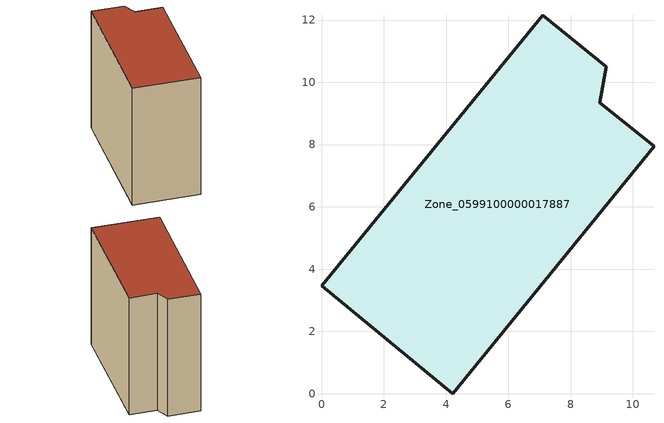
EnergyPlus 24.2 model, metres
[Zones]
Zone_0599100000017887
 floor ground (C_G): 0,3.47 7.11,12.15 9.15,10.5 8.94,9.35 10.68,7.95 4.22,0 z0
 wall outside (C_F): 4.22,0 10.68,7.95 8.94,9.35 9.15,10.5 7.11,12.15 0,3.47 4.22,0 z0:10.63
 roof outside (C_R): 7.11,12.15 0,3.47 4.22,0 10.68,7.95 8.94,9.35 9.15,10.5 z10.63
[BUILDING]
Pand.0599100000017887: North Axis=0; Terrain=City; Loads Convergence Tolerance Value=0.04; Temperature Convergence Tolerance Value=0.4; Solar Distribution=FullExterior; Maximum Number of Warmup Days=25; Minimum Number of Warmup Days=1
[Site:Location]
Rotterdam.The.Hague.AP_ZH_NLD Design_Conditions: Latitude=51.96; Longitude=4.45; Time Zone=1; Elevation=-4.5
[SITE:GROUNDTEMPERATURE:BUILDINGSURFACE]
18, 18, 18, 18, 18, 18, 18, 18, 18, 18, 18, 18
[MATERIAL] Thermal Absorptance=0.9; Solar Absorptance=0.7; Visible Absorptance=0.7
Name | Roughness | Thickness | Conductivity | Density | Specific Heat
G.TI.1946 | MediumSmooth | 0.15 | 1 | 540 | 1210
F.TI.1946 | Rough | 0.3 | 0.857143 | 1920 | 840
R.TI.1946 | MediumRough | 0.2 | 0.1 | 1500 | 1000
[CONSTRUCTION]
C_G: G.TI.1946
C_F: F.TI.1946
C_R: R.TI.1946
[ZONE]
Zone_0599100000017887: Type=1; Multiplier=1; Ceiling Height=Autocalculate; Volume=Autocalculate; Floor Area=autocalculate; Part of Total Floor Area=Yes
[ZONEINFILTRATION:DESIGNFLOWRATE]
Infil_Zone_0599100000017887: Zone or ZoneList or Space or SpaceList=Zone_0599100000017887; Schedule=AlwaysOn; Design Flow Rate Calculation Method=Flow/Area; Flow Rate per Floor Area=0.003; Constant Term Coefficient=1; Temperature Term Coefficient=0; Velocity Term Coefficient=0; Velocity Squared Term Coefficient=0
[HVACTEMPLATE:ZONE:IDEALLOADSAIRSYSTEM]
Zone_0599100000017887: Maximum Heating Supply Air Temperature=50; Minimum Cooling Supply Air Temperature=13; Maximum Heating Supply Air Humidity Ratio=0.0156; Minimum Cooling Supply Air Humidity Ratio=0.0077; Heating Limit=NoLimit; Cooling Limit=NoLimit; Dehumidification Control Type=ConstantSensibleHeatRatio; Cooling Sensible Heat Ratio=0.7; Dehumidification Setpoint=60; Humidification Control Type=None; Humidification Setpoint=30; Outdoor Air Method=None; Outdoor Air Flow Rate per Person=0.00944; Outdoor Air Flow Rate per Zone Floor Area=0; Outdoor Air Flow Rate per Zone=0; Demand Controlled Ventilation Type=None; Outdoor Air Economizer Type=NoEconomizer; Heat Recovery Type=None; Sensible Heat Recovery Effectiveness=0.7; Latent Heat Recovery Effectiveness=0.65
[ZONECONTROL:THERMOSTAT]
ThermostatControl_Zone_0599100000017887: Zone or ZoneList=Zone_0599100000017887; Control Type Schedule=DualSetpointControlType; Control 1=Thermostat_Zone_0599100000017887; Temperature Difference Between Cutout And Setpoint=0
[THERMOSTATSETPOINT:DUALSETPOINT]
Thermostat_Zone_0599100000017887: Heating Setpoint Temperature Schedule=HeatingSetpoint_Zone_0599100000017887; Cooling Setpoint Temperature Schedule=CoolingSetpoint_Zone_0599100000017887
[SCHEDULE:COMPACT]
HeatingSetpoint_Zone_0599100000017887: Through: 12/31, For: AllDays, Until: 24:00, 21
CoolingSetpoint_Zone_0599100000017887: Through: 12/31, For: AllDays, Until: 24:00, 24
DualSetpointControlType: Through: 12/31, For: AllDays, Until: 24:00, 4
AlwaysOn: Through: 12/31, For: AllDays, Until: 24:00, 1
